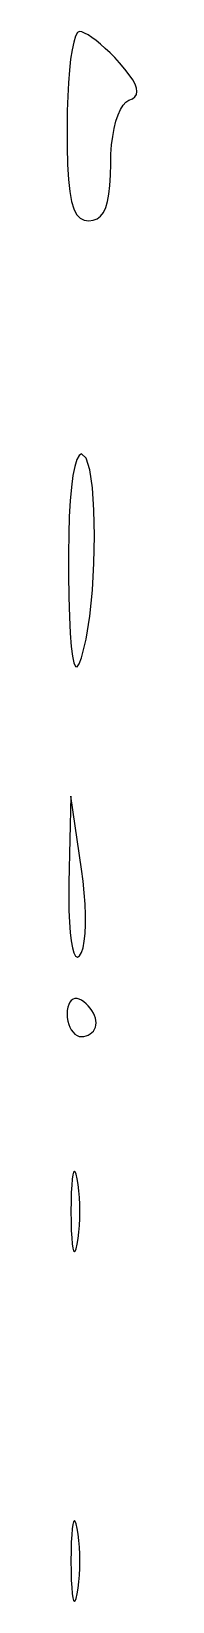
# Model space of a CAD drawing. Header units: millimetres. Extents: x 0 to 1242, y -2208 to 0.
# Drawn here: x 0 to 4.8, y -262.8 to -155 of the extents above; entities that cross this region are included whole.
import ezdxf

# ---------------------------------------------------------------- set-up
doc = ezdxf.new("R2010")
doc.units = ezdxf.units.MM
doc.layers.get('0').update_dxf_attribs({"linetype": 'CONTINUOUS'})

msp = doc.modelspace()

# ---------------------------------------------------------------- linework, layer by layer
for p, q in [((0.708345, -155.085475), (0.57856, -155.3328)), ((0.845, -155), (0.708345, -155.085475)), ((1.006699, -155.028228), (0.845, -155)), ((1.208952, -155.109904), (1.006699, -155.028228)), ((1.445993, -155.240516), (1.208952, -155.109904)), ((0.34668, -156.2584), (0.248125, -156.909375)), ((0.457415, -155.728325), (0.34668, -156.2584)), ((0.57856, -155.3328), (0.457415, -155.728325)), ((1.712056, -155.415552), (1.445993, -155.240516)), ((2.001375, -155.6305), (1.712056, -155.415552)), ((2.308184, -155.880848), (2.001375, -155.6305)), ((2.626717, -156.162084), (2.308184, -155.880848)), ((2.951208, -156.469696), (2.626717, -156.162084)), ((0.248125, -156.909375), (0.16352, -157.6676)), ((3.275891, -156.799172), (2.951208, -156.469696)), ((3.595, -157.146), (3.275891, -156.799172)), ((3.970523, -157.585038), (3.595, -157.146)), ((0.16352, -157.6676), (0.094635, -158.519425)), ((4.275504, -157.977384), (3.970523, -157.585038)), ((4.510561, -158.325486), (4.275504, -157.977384)), ((4.676312, -158.631792), (4.510561, -158.325486)), ((0.04324, -159.4512), (0.011105, -160.449275)), ((0.094635, -158.519425), (0.04324, -159.4512)), ((4.487107, -159.622062), (4.658616, -159.488016)), ((4.658616, -159.488016), (4.763909, -159.324414)), ((4.773375, -158.89875), (4.676312, -158.631792)), ((4.763909, -159.324414), (4.802368, -159.128808)), ((4.802368, -159.128808), (4.773375, -158.89875)), ((0.011105, -160.449275), (0, -161.5)), ((3.501984, -160.726504), (3.665567, -160.357677)), ((3.665567, -160.357677), (3.846208, -160.063448)), ((3.846208, -160.063448), (4.041741, -159.851371)), ((4.041741, -159.851371), (4.25, -159.729)), ((4.25, -159.729), (4.487107, -159.622062)), ((0, -161.5), (0.010167, -162.923973)), ((0, -161.5), (0, -161.5)), ((3.135243, -162.205033), (3.234656, -161.657736)), ((3.234656, -161.657736), (3.357625, -161.162375)), ((3.357625, -161.162375), (3.501984, -160.726504)), ((3.061552, -162.796712), (3.135243, -162.205033)), ((0.010167, -162.923973), (0.042816, -164.138624)), ((3, -164.083), (3.015749, -163.425219)), ((3.015749, -163.425219), (3.061552, -162.796712)), ((0.042816, -164.138624), (0.101169, -165.157951)), ((2.947488, -165.571328), (2.987106, -164.876721)), ((2.987106, -164.876721), (3, -164.083)), ((0.101169, -165.157951), (0.188448, -165.995952)), ((2.879742, -166.170487), (2.947488, -165.571328)), ((0.188448, -165.995952), (0.307875, -166.666625)), ((0.307875, -166.666625), (0.462672, -167.183968)), ((2.65425, -167.097125), (2.782464, -166.677864)), ((2.782464, -166.677864), (2.879742, -166.170487)), ((0.462672, -167.183968), (0.656061, -167.561979)), ((0.656061, -167.561979), (0.891264, -167.814656)), ((0.891264, -167.814656), (1.171503, -167.955997)), ((1.171503, -167.955997), (1.5, -168)), ((1.5, -168), (1.803954, -167.966329)), ((1.803954, -167.966329), (2.069952, -167.862872)), ((2.069952, -167.862872), (2.299398, -167.685963)), ((2.299398, -167.685963), (2.493696, -167.431936)), ((2.493696, -167.431936), (2.65425, -167.097125)), ((0.828838, -184.0987), (0.672544, -184.3876)), ((1, -184), (0.828838, -184.0987)), ((1.31671, -184.293099), (1, -184)), ((1.56304, -185.104352), (1.31671, -184.293099)), ((0.532306, -184.8559), (0.409312, -185.4928)), ((0.672544, -184.3876), (0.532306, -184.8559)), ((1.73899, -186.331693), (1.56304, -185.104352)), ((0.30475, -186.2875), (0.219808, -187.2292)), ((0.409312, -185.4928), (0.30475, -186.2875)), ((1.84456, -187.873056), (1.73899, -186.331693)), ((0.219808, -187.2292), (0.155674, -188.3071)), ((0.155674, -188.3071), (0.113536, -189.5104)), ((1.87975, -189.626375), (1.84456, -187.873056)), ((0.113536, -189.5104), (0.094582, -190.8283)), ((1.84456, -191.489584), (1.87975, -189.626375)), ((0.094582, -190.8283), (0.1, -192.25)), ((1.73899, -193.360617), (1.84456, -191.489584)), ((0.1, -192.25), (0.126874, -193.833684)), ((0.1, -192.25), (0.1, -192.25)), ((0.126874, -193.833684), (0.166912, -195.187712)), ((1.56304, -195.137408), (1.73899, -193.360617)), ((0.166912, -195.187712), (0.220438, -196.314148)), ((1.31671, -196.717891), (1.56304, -195.137408)), ((0.220438, -196.314148), (0.287776, -197.215056)), ((0.287776, -197.215056), (0.36925, -197.8925)), ((1, -198), (1.31671, -196.717891)), ((0.36925, -197.8925), (0.465184, -198.348544)), ((0.842986, -198.408916), (1, -198)), ((0.465184, -198.348544), (0.575902, -198.585252)), ((0.575902, -198.585252), (0.701728, -198.604688)), ((0.701728, -198.604688), (0.842986, -198.408916)), ((0.267, -207.5), (0.134, -213.45)), ((1, -212.5), (0.267, -207.5)), ((1.107056, -213.320756), (1, -212.5)), ((1.186608, -214.124688), (1.107056, -213.320756)), ((0.134, -213.45), (0.122393, -214.433318)), ((0.122393, -214.433318), (0.132944, -215.331664)), ((0.134, -213.45), (0.134, -213.45)), ((1.238932, -214.899292), (1.186608, -214.124688)), ((0.132944, -215.331664), (0.164411, -216.136626)), ((1.264304, -215.632064), (1.238932, -214.899292)), ((0.164411, -216.136626), (0.215552, -216.839792)), ((1.235296, -216.922096), (1.263, -216.3105)), ((1.263, -216.3105), (1.264304, -215.632064)), ((0.215552, -216.839792), (0.285125, -217.43275)), ((0.285125, -217.43275), (0.371888, -217.907088)), ((1.101792, -217.894752), (1.181468, -217.454348)), ((1.181468, -217.454348), (1.235296, -216.922096)), ((0.371888, -217.907088), (0.474599, -218.254394)), ((0.474599, -218.254394), (0.592016, -218.466256)), ((0.592016, -218.466256), (0.722897, -218.534262)), ((0.722897, -218.534262), (0.866, -218.45)), ((0.866, -218.45), (0.996544, -218.230804)), ((0.996544, -218.230804), (1.101792, -217.894752)), ((0.0512, -221.981408), (0.01315, -222.197221)), ((0.11205, -221.795547), (0.0512, -221.981408)), ((0.1936, -221.641624), (0.11205, -221.795547)), ((0.29375, -221.521625), (0.1936, -221.641624)), ((0.4104, -221.437536), (0.29375, -221.521625)), ((0.54145, -221.391343), (0.4104, -221.437536)), ((0.6848, -221.385032), (0.54145, -221.391343)), ((0.83835, -221.420589), (0.6848, -221.385032)), ((1, -221.5), (0.83835, -221.420589)), ((1.16165, -221.612286), (1, -221.5)), ((1.3152, -221.742968), (1.16165, -221.612286)), ((1.45855, -221.888782), (1.3152, -221.742968)), ((1.5896, -222.046464), (1.45855, -221.888782)), ((0.01315, -222.197221), (0, -222.441)), ((0, -222.441), (0.01315, -222.692903)), ((0, -222.441), (0, -222.441)), ((0.01315, -222.692903), (0.0512, -222.932224)), ((0.0512, -222.932224), (0.11205, -223.155681)), ((1.70625, -222.21275), (1.5896, -222.046464)), ((1.8064, -222.384376), (1.70625, -222.21275)), ((1.88795, -222.558078), (1.8064, -222.384376)), ((1.9488, -222.730592), (1.88795, -222.558078)), ((1.98685, -222.898654), (1.9488, -222.730592)), ((2, -223.059), (1.98685, -222.898654)), ((1.98685, -223.211222), (2, -223.059)), ((0.11205, -223.155681), (0.1936, -223.359992)), ((0.1936, -223.359992), (0.29375, -223.541875)), ((0.29375, -223.541875), (0.4104, -223.698048)), ((0.4104, -223.698048), (0.54145, -223.825229)), ((0.54145, -223.825229), (0.6848, -223.920136)), ((0.6848, -223.920136), (0.83835, -223.979487)), ((0.83835, -223.979487), (1, -224)), ((1, -224), (1.16165, -223.987638)), ((1.16165, -223.987638), (1.3152, -223.951864)), ((1.3152, -223.951864), (1.45855, -223.894646)), ((1.45855, -223.894646), (1.5896, -223.817952)), ((1.5896, -223.817952), (1.70625, -223.72375)), ((1.70625, -223.72375), (1.8064, -223.614008)), ((1.8064, -223.614008), (1.88795, -223.490694)), ((1.88795, -223.490694), (1.9488, -223.355776)), ((1.9488, -223.355776), (1.98685, -223.211222)), ((0.355936, -233.782256), (0.320573, -234.188543)), ((0.399375, -233.482625), (0.355936, -233.782256)), ((0.449984, -233.294384), (0.399375, -233.482625)), ((0.506857, -233.222267), (0.449984, -233.294384)), ((0.569088, -233.271008), (0.506857, -233.222267)), ((0.635771, -233.445341), (0.569088, -233.271008)), ((0.706, -233.75), (0.635771, -233.445341)), ((0.77026, -234.143408), (0.706, -233.75)), ((0.294192, -234.696752), (0.277699, -235.302149)), ((0.320573, -234.188543), (0.294192, -234.696752)), ((0.82024, -234.574544), (0.77026, -234.143408)), ((0.85594, -235.033976), (0.82024, -234.574544)), ((0.277699, -235.302149), (0.272, -236)), ((0.272, -236), (0.277699, -236.697851)), ((0.272, -236), (0.272, -236)), ((0.87736, -235.512272), (0.85594, -235.033976)), ((0.8845, -236), (0.87736, -235.512272)), ((0.87736, -236.487728), (0.8845, -236)), ((0.277699, -236.697851), (0.294192, -237.303248)), ((0.82024, -237.425456), (0.85594, -236.966024)), ((0.85594, -236.966024), (0.87736, -236.487728)), ((0.294192, -237.303248), (0.320573, -237.811457)), ((0.320573, -237.811457), (0.355936, -238.217744)), ((0.706, -238.25), (0.77026, -237.856592)), ((0.77026, -237.856592), (0.82024, -237.425456)), ((0.355936, -238.217744), (0.399375, -238.517375)), ((0.399375, -238.517375), (0.449984, -238.705616)), ((0.449984, -238.705616), (0.506857, -238.777733)), ((0.506857, -238.777733), (0.569088, -238.728992)), ((0.569088, -238.728992), (0.635771, -238.554659)), ((0.635771, -238.554659), (0.706, -238.25)), ((0.399375, -257.482625), (0.355936, -257.782256)), ((0.449984, -257.294384), (0.399375, -257.482625)), ((0.506857, -257.222267), (0.449984, -257.294384)), ((0.569088, -257.271008), (0.506857, -257.222267)), ((0.635771, -257.445341), (0.569088, -257.271008)), ((0.706, -257.75), (0.635771, -257.445341)), ((0.320573, -258.188543), (0.294192, -258.696752)), ((0.355936, -257.782256), (0.320573, -258.188543)), ((0.77026, -258.143408), (0.706, -257.75)), ((0.82024, -258.574544), (0.77026, -258.143408)), ((0.85594, -259.033976), (0.82024, -258.574544)), ((0.277699, -259.302149), (0.272, -260)), ((0.294192, -258.696752), (0.277699, -259.302149)), ((0.87736, -259.512272), (0.85594, -259.033976)), ((0.8845, -260), (0.87736, -259.512272)), ((0.272, -260), (0.277699, -260.697851)), ((0.272, -260), (0.272, -260)), ((0.277699, -260.697851), (0.294192, -261.303248)), ((0.85594, -260.966024), (0.87736, -260.487728)), ((0.87736, -260.487728), (0.8845, -260)), ((0.294192, -261.303248), (0.320573, -261.811457)), ((0.320573, -261.811457), (0.355936, -262.217744)), ((0.706, -262.25), (0.77026, -261.856592)), ((0.77026, -261.856592), (0.82024, -261.425456)), ((0.82024, -261.425456), (0.85594, -260.966024)), ((0.355936, -262.217744), (0.399375, -262.517375)), ((0.399375, -262.517375), (0.449984, -262.705616)), ((0.449984, -262.705616), (0.506857, -262.777733)), ((0.506857, -262.777733), (0.569088, -262.728992)), ((0.569088, -262.728992), (0.635771, -262.554659)), ((0.635771, -262.554659), (0.706, -262.25))]:
    msp.add_line(p, q)

doc.saveas('drawing.dxf')
